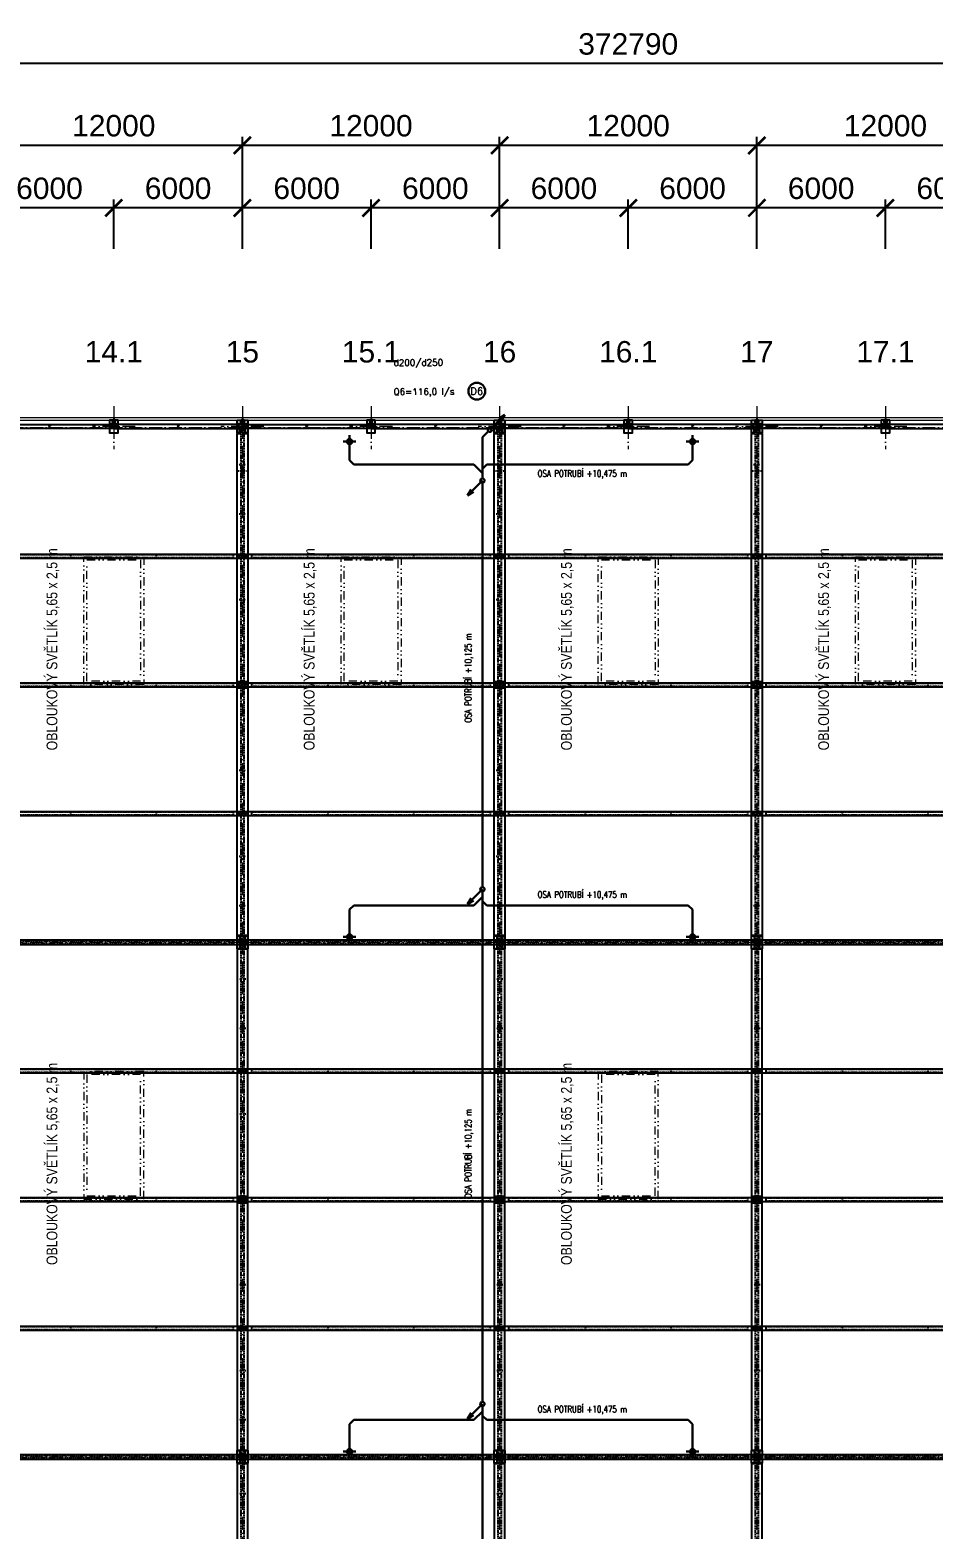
# Model space of a CAD drawing. Header units: millimetres. Extents: x 325046 to 1268204, y 1875583 to 2761998.
# Drawn here: x 864169 to 906298, y 2123333 to 2193284 of the extents above; entities that cross this region are included whole.
import ezdxf
from ezdxf.enums import TextEntityAlignment as Align

# ---------------------------------------------------------------- set-up
doc = ezdxf.new("R2010")
doc.units = ezdxf.units.MM
doc.header["$LTSCALE"] = 100
doc.header["$PDMODE"] = 65
for name, pattern in [('ACAD_ISO10W100', [18.5, 12, -3, 0.5, -3]), ('DASHDOT', [1, 0.5, -0.25, 0, -0.25]), ('DASHED', [0.75, 0.5, -0.25]), ('DIVIDE', [31.75, 12.7, -6.35, 0, -6.35, 0, -6.35]), ('SO02_F11anp01$0${ Leader Line}', [0])]:
    doc.linetypes.add(name, pattern=pattern)
for name, color, linetype in [('025', 1, 'Continuous'), ('035', 7, 'Continuous'), ('070', 6, 'Continuous'), ('DEHA', 2, 'Continuous'), ('KOTY', 2, 'Continuous'), ('Kóty osové', 5, 'Continuous'), ('POPIS', 7, 'Continuous')]:
    doc.layers.add(name, color=color, linetype=linetype)
for name, color, linetype, lineweight, true_color in [('Korabek-text', 7, 'Continuous', 0, 0x7a7a7a), ('Korabek-trasy', 7, 'Continuous', 30, 0x7478c3), ('Korabek-vpuste', 7, 'Continuous', 30, 0x6f7ceb), ('Světlíky', 7, 'DIVIDE', 15, 0xf81696)]:
    doc.layers.add(name, color=color, linetype=linetype, lineweight=lineweight, true_color=true_color)
doc.layers.add('Objekty - osy', color=5, linetype='ACAD_ISO10W100', lineweight=20)
doc.layers.add('OBVODOVÝ PLÁŠŤ', color=2, linetype='Continuous', lineweight=9)
doc.layers.add('Popis OS', color=7, linetype='Continuous', true_color=0xbd0a5d)
doc.layers.add('Příprava na dock', color=7, linetype='Continuous', true_color=0x616161)
doc.styles.add('ARIAL NARROW', font='ARIALN.TTF')
doc.styles.add('ARIL-TENKÝ', font='arial.ttf')
doc.styles.add('ROMANS', font='romans.shx', dxfattribs={"width": 0.8})
doc.dimstyles.new('400', dxfattribs={"dimscale": 400, "dimtxt": 2.5, "dimasz": 2, "dimexe": 1, "dimexo": 12, "dimgap": 1, "dimtad": 1, "dimdec": 0, "dimzin": 0, "dimdsep": 46, "dimtxsty": 'ARIL-TENKÝ', "dimblk": 'ARCHTICK', "dimcen": 4, "dimdle": 1, "dimclrd": 256, "dimclre": 256, "dimclrt": 7, "dimadec": 0, "dimazin": 0, "dimtfac": 1, "dimtdec": 0, "dimtix": 1, "dimtofl": 0, "dimtmove": 0, "dimatfit": 0, "dimldrblk": 'OBLIQUE', "dimfxl": 1, "dimtolj": 1, "dimtzin": 0, "dimlwd": -1, "dimlwe": -1, "dimarcsym": 0})

# ---------------------------------------------------------------- blocks, each defined once
blk = doc.blocks.new('L1.1_PŮDORYS')
at = {"layer": '035'}
for points in [[(1507676, -5195314), (1507676, -5195314), (1507676, -5195314), (1507676, -5207274), (1507676, -5207274), (1507676, -5207274), (1507676, -5207274), (1507676, -5207274), (1507876, -5207274), (1507876, -5207274), (1507876, -5207274), (1507876, -5207274), (1507876, -5207274), (1507876, -5195314), (1507876, -5195314), (1507876, -5195314), (1507876, -5195314), (1507676, -5195314)], [(1507756, -5195454), (1507796, -5195454), (1507796, -5195514), (1507756, -5195514)], [(1507756, -5207134), (1507796, -5207134), (1507796, -5207074), (1507756, -5207074)]]:
    blk.add_lwpolyline(points, close=True, dxfattribs=at)
at = {"layer": '035', "linetype": 'DASHED'}
blk.add_lwpolyline([(1507836, -5195714), (1507836, -5206874), (1507716, -5206874), (1507716, -5195714)], close=True, dxfattribs=at)
for points in [[(1507716, -5199294), (1507836, -5199294)], [(1507716, -5203294), (1507836, -5203294)]]:
    blk.add_lwpolyline(points, dxfattribs=at)
at = {"layer": 'Příprava na dock', "linetype": 'DASHDOT', "ltscale": 0.5}
for points in [[(1507826, -5195484), (1507726, -5195484)], [(1507776, -5195534), (1507776, -5195434)], [(1507776, -5207154), (1507776, -5207054)], [(1507826, -5207104), (1507726, -5207104)]]:
    blk.add_lwpolyline(points, dxfattribs=at)
blk = doc.blocks.new('L1_PU')
at = {"layer": '035', "color": 0}
blk.add_lwpolyline([(1717306, -4886866), (1705346, -4886866), (1705346, -4886666), (1717306, -4886666)], close=True, dxfattribs=at)
at = {"layer": '035', "color": 0, "linetype": 'DASHED'}
blk.add_lwpolyline([(1716906, -4886706), (1705746, -4886706), (1705746, -4886826), (1716906, -4886826)], close=True, dxfattribs=at)
at = {"layer": '035', "linetype": 'DASHED'}
for points in [[(1709326, -4886826), (1709326, -4886706)], [(1713326, -4886826), (1713326, -4886706)]]:
    blk.add_lwpolyline(points, dxfattribs=at)
at = {"layer": '035'}
for points in [[(1705446, -4886746), (1705506, -4886746), (1705506, -4886786), (1705446, -4886786)], [(1717206, -4886746), (1717146, -4886746), (1717146, -4886786), (1717206, -4886786)]]:
    blk.add_lwpolyline(points, close=True, dxfattribs=at)
at = {"layer": 'Příprava na dock', "linetype": 'DASHDOT', "ltscale": 0.5}
for points in [[(1705476, -4886716), (1705476, -4886816)], [(1717176, -4886716), (1717176, -4886816)], [(1705426, -4886766), (1705526, -4886766)], [(1717126, -4886766), (1717226, -4886766)]]:
    blk.add_lwpolyline(points, dxfattribs=at)
blk = doc.blocks.new('V1')
at = {"layer": '025'}
h = blk.add_hatch(color=256, dxfattribs=at)
h.dxf.hatch_style = 1
h.paths.add_polyline_path([(1708921, -4904766, -1), (1708901, -4904766, -1)])
h = blk.add_hatch(color=256, dxfattribs=at)
h.dxf.hatch_style = 1
h.paths.add_polyline_path([(1709201, -4904766, 1), (1709221, -4904766, 1)])
h = blk.add_hatch(color=256, dxfattribs=at)
h.dxf.hatch_style = 1
h.paths.add_polyline_path([(1708921, -4910766, -1), (1708901, -4910766, -1)])
h = blk.add_hatch(color=256, dxfattribs=at)
h.dxf.hatch_style = 1
h.paths.add_polyline_path([(1709201, -4910766, 1), (1709221, -4910766, 1)])
h = blk.add_hatch(color=256, dxfattribs=at)
h.dxf.hatch_style = 1
h.paths.add_polyline_path([(1708921, -4916766, -1), (1708901, -4916766, -1)])
h = blk.add_hatch(color=256, dxfattribs=at)
h.dxf.hatch_style = 1
h.paths.add_polyline_path([(1709201, -4916766, 1), (1709221, -4916766, 1)])
at = {"layer": '025', "linetype": 'DASHED', "ltscale": 0.5}
for centre in [(1709061, -4898916), (1709061, -4922616)]:
    blk.add_circle(centre, 12.5, dxfattribs=at)
at = {"layer": '025'}
for centre in [(1708911, -4904766), (1709211, -4904766), (1708911, -4910766), (1709211, -4910766), (1708911, -4916766), (1709211, -4916766)]:
    blk.add_circle(centre, 10, dxfattribs=at)
at = {"layer": '035'}
blk.add_lwpolyline([(1708951, -4922446), (1708811, -4922446), (1708811, -4922446), (1708811, -4922446), (1708811, -4899086), (1708951, -4899086), (1708951, -4898786), (1709171, -4898786), (1709171, -4899086), (1709171, -4899086), (1709311, -4899086), (1709311, -4922446), (1709311, -4922446), (1709311, -4922446), (1709171, -4922446), (1709171, -4922746), (1708951, -4922746)], close=True, dxfattribs=at)
at = {"layer": '035', "linetype": 'DASHED'}
blk.add_lwpolyline([(1709126, -4898786), (1708996, -4898786), (1708996, -4922746), (1709126, -4922746)], close=True, dxfattribs=at)
at = {"layer": '035', "linetype": 'DASHED', "ltscale": 0.8}
for points in [[(1709126, -4900336), (1708996, -4900336)], [(1709126, -4900636), (1708996, -4900636)], [(1709126, -4902636), (1708996, -4902636)], [(1709126, -4902936), (1708996, -4902936)], [(1709126, -4906636), (1708996, -4906636)], [(1709126, -4906936), (1708996, -4906936)], [(1709121, -4910616), (1709001, -4910616)], [(1709121, -4910916), (1709001, -4910916)], [(1709126, -4914596), (1708996, -4914596)], [(1709126, -4914896), (1708996, -4914896)], [(1709126, -4918596), (1708996, -4918596)], [(1709126, -4918896), (1708996, -4918896)], [(1709126, -4920896), (1708996, -4920896)], [(1709126, -4921196), (1708996, -4921196)]]:
    blk.add_lwpolyline(points, dxfattribs=at)
at = {"layer": '035'}
for points in [[(1708811, -4910616), (1709311, -4910616)], [(1708811, -4910916), (1709311, -4910916)]]:
    blk.add_lwpolyline(points, dxfattribs=at)
at = {"layer": 'Příprava na dock', "linetype": 'DASHDOT', "ltscale": 0.2}
for points in [[(1709011, -4898916), (1709111, -4898916)], [(1709061, -4898966), (1709061, -4898866)], [(1709111, -4922616), (1709011, -4922616)], [(1709061, -4922666), (1709061, -4922566)]]:
    blk.add_lwpolyline(points, dxfattribs=at)
at = {"layer": 'Příprava na dock', "linetype": 'DASHDOT', "ltscale": 0.8}
for points in [[(1709216, -4900486), (1708906, -4900486)], [(1709216, -4902786), (1708906, -4902786)], [(1709216, -4906786), (1708906, -4906786)], [(1709216, -4914746), (1708906, -4914746)], [(1709216, -4918746), (1708906, -4918746)], [(1709216, -4921046), (1708906, -4921046)]]:
    blk.add_lwpolyline(points, dxfattribs=at)
at = {"layer": 'Příprava na dock', "linetype": 'DASHDOT', "ltscale": 0.5}
for points in [[(1708861, -4904766), (1708961, -4904766)], [(1708911, -4904816), (1708911, -4904716)], [(1709261, -4904766), (1709161, -4904766)], [(1709211, -4904816), (1709211, -4904716)], [(1708861, -4910766), (1708961, -4910766)], [(1708911, -4910816), (1708911, -4910716)], [(1709261, -4910766), (1709161, -4910766)], [(1709211, -4910816), (1709211, -4910716)], [(1708861, -4916766), (1708961, -4916766)], [(1708911, -4916816), (1708911, -4916716)], [(1709261, -4916766), (1709161, -4916766)], [(1709211, -4916816), (1709211, -4916716)]]:
    blk.add_lwpolyline(points, dxfattribs=at)
blk = doc.blocks.new('S1 STŘECHA')
at = {"layer": '025'}
h = blk.add_hatch(color=256, dxfattribs=at)
h.dxf.hatch_style = 1
edge = h.paths.add_edge_path()
edge.add_arc((1682139, -5081019), 10, 0, 360)
h = blk.add_hatch(color=256, dxfattribs=at)
h.dxf.hatch_style = 1
edge = h.paths.add_edge_path()
edge.add_arc((1682519, -5081019), 10, 0, 360)
for centre in [(1682139, -5081019), (1682519, -5081019)]:
    blk.add_circle(centre, 10, dxfattribs=at)
at = {"layer": '035', "linetype": 'DASHED'}
for centre in [(1682329, -5080869), (1682329, -5081169)]:
    blk.add_circle(centre, 30, dxfattribs=at)
at = {"layer": '070', "ltscale": 0.5}
blk.add_lwpolyline([(1682079, -5080719), (1682579, -5080719), (1682579, -5081319), (1682079, -5081319)], close=True, dxfattribs=at)
for points in [[(1682199, -5080719), (1682199, -5081319)], [(1682459, -5080719), (1682459, -5081319)]]:
    blk.add_lwpolyline(points, dxfattribs=at)
at = {"layer": 'Příprava na dock', "linetype": 'DASHDOT', "ltscale": 0.5}
for points in [[(1682189, -5081019), (1682089, -5081019)], [(1682139, -5081069), (1682139, -5080969)], [(1682279, -5080869), (1682379, -5080869)], [(1682279, -5081169), (1682379, -5081169)], [(1682329, -5080819), (1682329, -5080919)], [(1682329, -5081119), (1682329, -5081219)], [(1682569, -5081019), (1682469, -5081019)], [(1682519, -5081069), (1682519, -5080969)]]:
    blk.add_lwpolyline(points, dxfattribs=at)
blk = doc.blocks.new('V2')
at = {"layer": '025'}
h = blk.add_hatch(color=256, dxfattribs=at)
h.dxf.hatch_style = 1
h.paths.add_polyline_path([(1705186, -4880766, -1), (1705166, -4880766, -1)])
h = blk.add_hatch(color=256, dxfattribs=at)
h.dxf.hatch_style = 1
h.paths.add_polyline_path([(1705466, -4880766, 1), (1705486, -4880766, 1)])
h = blk.add_hatch(color=256, dxfattribs=at)
h.dxf.hatch_style = 1
h.paths.add_polyline_path([(1705186, -4886766, -1), (1705166, -4886766, -1)])
h = blk.add_hatch(color=256, dxfattribs=at)
h.dxf.hatch_style = 1
h.paths.add_polyline_path([(1705466, -4886766, 1), (1705486, -4886766, 1)])
h = blk.add_hatch(color=256, dxfattribs=at)
h.dxf.hatch_style = 1
h.paths.add_polyline_path([(1705186, -4892766, -1), (1705166, -4892766, -1)])
h = blk.add_hatch(color=256, dxfattribs=at)
h.dxf.hatch_style = 1
h.paths.add_polyline_path([(1705466, -4892766, 1), (1705486, -4892766, 1)])
at = {"layer": 'Příprava na dock'}
h = blk.add_hatch(dxfattribs=at)
h.set_pattern_fill('ANSI31', color=256, scale=250, angle=180)
h.set_pattern_definition([(225, (602695.915, -9703834.77), (22.09708691, -22.09708691), [])])
edge = h.paths.add_edge_path()
edge.add_arc((1705326, -4876786), 50, 0, 360)
at = {"layer": '025', "linetype": 'DASHED', "ltscale": 0.5}
for centre in [(1705326, -4874866), (1705326, -4898616)]:
    blk.add_circle(centre, 12.5, dxfattribs=at)
at = {"layer": '025'}
for centre, radius in [((1705326, -4876786), 50), ((1705176, -4880766), 10), ((1705476, -4880766), 10), ((1705176, -4886766), 10), ((1705476, -4886766), 10), ((1705176, -4892766), 10), ((1705476, -4892766), 10)]:
    blk.add_circle(centre, radius, dxfattribs=at)
at = {"layer": '035'}
blk.add_lwpolyline([(1705216, -4875036), (1705076, -4875036), (1705076, -4875036), (1705076, -4875036), (1705076, -4898446), (1705216, -4898446), (1705216, -4898746), (1705436, -4898746), (1705436, -4898446), (1705436, -4898446), (1705576, -4898446), (1705576, -4875036), (1705576, -4875036), (1705576, -4875036), (1705436, -4875036), (1705436, -4874736), (1705216, -4874736)], close=True, dxfattribs=at)
for points in [[(1705216, -4874836), (1705436, -4874836)], [(1705076, -4886616), (1705576, -4886616)], [(1705076, -4886916), (1705576, -4886916)]]:
    blk.add_lwpolyline(points, dxfattribs=at)
at = {"layer": '035', "linetype": 'DASHED'}
blk.add_lwpolyline([(1705391, -4874736), (1705261, -4874736), (1705261, -4898746), (1705391, -4898746)], close=True, dxfattribs=at)
at = {"layer": '035', "linetype": 'DASHED', "ltscale": 0.8}
for points in [[(1705391, -4876336), (1705261, -4876336)], [(1705391, -4876636), (1705261, -4876636)], [(1705391, -4878636), (1705261, -4878636)], [(1705391, -4878936), (1705261, -4878936)], [(1705391, -4882636), (1705261, -4882636)], [(1705391, -4882936), (1705261, -4882936)], [(1705386, -4886616), (1705266, -4886616)], [(1705386, -4886916), (1705266, -4886916)], [(1705391, -4890596), (1705261, -4890596)], [(1705391, -4890896), (1705261, -4890896)], [(1705391, -4894596), (1705261, -4894596)], [(1705391, -4894896), (1705261, -4894896)], [(1705391, -4896896), (1705261, -4896896)], [(1705391, -4897196), (1705261, -4897196)]]:
    blk.add_lwpolyline(points, dxfattribs=at)
at = {"layer": 'DEHA', "color": 3, "linetype": 'DASHDOT', "ltscale": 0.9}
for points in [[(1705523, -4876786), (1705129, -4876786)], [(1705326, -4876589), (1705326, -4876983)]]:
    blk.add_lwpolyline(points, dxfattribs=at)
at = {"layer": 'Příprava na dock', "linetype": 'DASHDOT', "ltscale": 0.2}
for points in [[(1705326, -4874916), (1705326, -4874816)], [(1705276, -4874866), (1705376, -4874866)], [(1705376, -4898616), (1705276, -4898616)], [(1705326, -4898666), (1705326, -4898566)]]:
    blk.add_lwpolyline(points, dxfattribs=at)
at = {"layer": 'Příprava na dock', "linetype": 'DASHDOT', "ltscale": 0.8}
for points in [[(1705481, -4876486), (1705171, -4876486)], [(1705481, -4878786), (1705171, -4878786)], [(1705481, -4882786), (1705171, -4882786)], [(1705481, -4890746), (1705171, -4890746)], [(1705481, -4894746), (1705171, -4894746)], [(1705481, -4897046), (1705171, -4897046)]]:
    blk.add_lwpolyline(points, dxfattribs=at)
at = {"layer": 'Příprava na dock', "linetype": 'DASHDOT', "ltscale": 0.5}
for points in [[(1705126, -4880766), (1705226, -4880766)], [(1705176, -4880816), (1705176, -4880716)], [(1705526, -4880766), (1705426, -4880766)], [(1705476, -4880816), (1705476, -4880716)], [(1705176, -4886816), (1705176, -4886716)], [(1705476, -4886816), (1705476, -4886716)], [(1705126, -4886766), (1705226, -4886766)], [(1705526, -4886766), (1705426, -4886766)], [(1705126, -4892766), (1705226, -4892766)], [(1705176, -4892816), (1705176, -4892716)], [(1705526, -4892766), (1705426, -4892766)], [(1705476, -4892816), (1705476, -4892716)]]:
    blk.add_lwpolyline(points, dxfattribs=at)
blk = doc.blocks.new('S2 STŘECHA')
at = {"layer": '025'}
h = blk.add_hatch(color=256, dxfattribs=at)
h.dxf.hatch_style = 1
edge = h.paths.add_edge_path()
edge.add_arc((1694149, -5104969), 10, 0, 360)
h = blk.add_hatch(color=256, dxfattribs=at)
h.dxf.hatch_style = 1
edge = h.paths.add_edge_path()
edge.add_arc((1694509, -5104969), 10, 0, 360)
at = {"layer": 'Příprava na dock', "ltscale": 0.5}
h = blk.add_hatch(dxfattribs=at)
h.set_pattern_fill('ANSI31', color=256, scale=250)
h.set_pattern_definition([(45, (-71057.18, -131932.95), (-22.09708691, 22.09708691), [])])
h.paths.add_polyline_path([(1694254, -5105269), (1694404, -5105269), (1694404, -5105169), (1694254, -5105169)])
at = {"layer": '025', "ltscale": 0.5}
blk.add_lwpolyline([(1694254, -5105269), (1694404, -5105269), (1694404, -5105169), (1694254, -5105169)], close=True, dxfattribs=at)
at = {"layer": '025', "linetype": 'DASHED', "ltscale": 0.5}
blk.add_lwpolyline([(1694254, -5105269), (1694404, -5105269), (1694404, -5105259), (1694254, -5105259)], close=True, dxfattribs=at)
at = {"layer": '025'}
for centre in [(1694149, -5104969), (1694509, -5104969)]:
    blk.add_circle(centre, 10, dxfattribs=at)
at = {"layer": '035', "linetype": 'DASHED'}
blk.add_circle((1694329, -5104819), 30, dxfattribs=at)
at = {"layer": '070', "ltscale": 0.5}
blk.add_lwpolyline([(1694079, -5105269), (1694579, -5105269), (1694579, -5104669), (1694079, -5104669)], close=True, dxfattribs=at)
for points in [[(1694199, -5104669), (1694199, -5104969), (1694459, -5104969), (1694459, -5104669)], [(1694579, -5105089), (1694079, -5105089)]]:
    blk.add_lwpolyline(points, dxfattribs=at)
at = {"layer": 'Příprava na dock', "linetype": 'DASHDOT', "ltscale": 0.5}
for points in [[(1694099, -5104969), (1694199, -5104969)], [(1694199, -5104969), (1694099, -5104969)], [(1694149, -5105019), (1694149, -5104919)], [(1694149, -5105019), (1694149, -5104919)], [(1694279, -5104819), (1694379, -5104819)], [(1694329, -5104769), (1694329, -5104869)], [(1694459, -5104969), (1694559, -5104969)], [(1694559, -5104969), (1694459, -5104969)], [(1694509, -5105019), (1694509, -5104919)], [(1694509, -5105019), (1694509, -5104919)], [(1694329, -5105344), (1694329, -5105094)]]:
    blk.add_lwpolyline(points, dxfattribs=at)
blk = doc.blocks.new('ZT1_PU')
at = {"layer": '035', "ltscale": 0.5}
blk.add_lwpolyline([(1684235, -4865636), (1690215, -4865636), (1690215, -4865836), (1684235, -4865836)], close=True, dxfattribs=at)
at = {"layer": '035', "color": 2}
for points in [[(1687223, -4865656), (1687191, -4865736)], [(1687223, -4865816), (1687223, -4865656)], [(1687223, -4865656), (1687255, -4865736)]]:
    blk.add_lwpolyline(points, dxfattribs=at)
at = {"layer": '035'}
for centre in [(1684405, -4865736), (1690125, -4865736)]:
    blk.add_circle(centre, 25, dxfattribs=at)
at = {"layer": 'Příprava na dock', "linetype": 'DASHDOT', "ltscale": 0.5}
for points in [[(1684355, -4865736), (1684455, -4865736)], [(1684405, -4865686), (1684405, -4865786)], [(1690075, -4865736), (1690175, -4865736)], [(1690125, -4865686), (1690125, -4865786)]]:
    blk.add_lwpolyline(points, dxfattribs=at)
blk = doc.blocks.new('S3 STŘECHA')
at = {"layer": '025'}
h = blk.add_hatch(color=256, dxfattribs=at)
h.dxf.hatch_style = 1
edge = h.paths.add_edge_path()
edge.add_arc((1676229, -5009069), 10, 0, 360)
h = blk.add_hatch(color=256, dxfattribs=at)
h.dxf.hatch_style = 1
edge = h.paths.add_edge_path()
edge.add_arc((1676429, -5009069), 10, 0, 360)
at = {"layer": 'Příprava na dock', "ltscale": 0.5}
h = blk.add_hatch(dxfattribs=at)
h.set_pattern_fill('ANSI31', color=256, scale=250, angle=180)
h.set_pattern_definition([(225, (3441714.858, -9982104.093), (22.09708691, -22.09708691), [])])
h.paths.add_polyline_path([(1676404, -5008769), (1676254, -5008769), (1676254, -5008869), (1676404, -5008869)])
at = {"layer": '025', "ltscale": 0.5}
blk.add_lwpolyline([(1676404, -5008769), (1676254, -5008769), (1676254, -5008869), (1676404, -5008869)], close=True, dxfattribs=at)
at = {"layer": '025', "linetype": 'DASHED', "ltscale": 0.5}
blk.add_lwpolyline([(1676404, -5008769), (1676254, -5008769), (1676254, -5008779), (1676404, -5008779)], close=True, dxfattribs=at)
at = {"layer": '025'}
for centre in [(1676229, -5009069), (1676429, -5009069)]:
    blk.add_circle(centre, 10, dxfattribs=at)
at = {"layer": '070', "ltscale": 0.5}
blk.add_lwpolyline([(1676529, -5008769), (1676129, -5008769), (1676129, -5009369), (1676529, -5009369)], close=True, dxfattribs=at)
blk.add_lwpolyline([(1676129, -5008949), (1676529, -5008949)], dxfattribs=at)
at = {"layer": 'Příprava na dock', "linetype": 'DASHDOT', "ltscale": 0.5}
for points in [[(1676179, -5009069), (1676279, -5009069)], [(1676229, -5009019), (1676229, -5009119)], [(1676329, -5008694), (1676329, -5008944)], [(1676479, -5009069), (1676379, -5009069)], [(1676429, -5009019), (1676429, -5009119)]]:
    blk.add_lwpolyline(points, dxfattribs=at)
blk = doc.blocks.new('_ARCHTICK')
at = {"color": 0, "linetype": 'ByBlock', "const_width": 0.15}
blk.add_lwpolyline([(-0.5, -0.5), (0.5, 0.5)], dxfattribs=at)
blk = doc.blocks.new('*D927')
at = {"layer": 'Defpoints', "color": 0, "transparency": 16777216}
for p in [(904079, 2184984), (904079, 2178282), (910079, 2178282)]:
    blk.add_point(p, dxfattribs=at)
at = {"layer": 'Kóty osové', "transparency": 16777216}
for p, q in [((904079, 2183082), (904079, 2185384)), ((910079, 2183082), (910079, 2185384)), ((910479, 2184984), (903679, 2184984))]:
    blk.add_line(p, q, dxfattribs=at)
at = {"layer": 'Kóty osové', "transparency": 16777216, "xscale": 800, "yscale": 800, "zscale": 800, "rotation": 180}
blk.add_blockref('_ARCHTICK', (904079, 2184984), dxfattribs=at)
at = {"layer": 'Kóty osové', "transparency": 16777216, "xscale": 800, "yscale": 800, "zscale": 800}
blk.add_blockref('_ARCHTICK', (910079, 2184984), dxfattribs=at)
at = {"layer": 'Kóty osové', "color": 7, "transparency": 16777216, "insert": (907079, 2185895), "char_height": 1000, "attachment_point": 5, "style": 'ARIL-TENKÝ'}
blk.add_mtext('\\A1;6000', dxfattribs=at)
blk = doc.blocks.new('_Oblique')
at = {"color": 0, "lineweight": -2}
blk.add_line((-0.5, -0.5), (0.5, 0.5), dxfattribs=at)
blk = doc.blocks.new('*D928')
at = {"layer": 'Defpoints', "color": 0, "transparency": 16777216}
for p in [(898079, 2184984), (898079, 2178282), (904079, 2178282)]:
    blk.add_point(p, dxfattribs=at)
at = {"layer": 'Kóty osové', "transparency": 16777216}
for p, q in [((898079, 2183082), (898079, 2185384)), ((904079, 2183082), (904079, 2185384)), ((904479, 2184984), (897679, 2184984))]:
    blk.add_line(p, q, dxfattribs=at)
at = {"layer": 'Kóty osové', "transparency": 16777216, "xscale": 800, "yscale": 800, "zscale": 800, "rotation": 180}
blk.add_blockref('_ARCHTICK', (898079, 2184984), dxfattribs=at)
at = {"layer": 'Kóty osové', "transparency": 16777216, "xscale": 800, "yscale": 800, "zscale": 800}
blk.add_blockref('_ARCHTICK', (904079, 2184984), dxfattribs=at)
at = {"layer": 'Kóty osové', "color": 7, "transparency": 16777216, "insert": (901079, 2185895), "char_height": 1000, "attachment_point": 5, "style": 'ARIL-TENKÝ'}
blk.add_mtext('\\A1;6000', dxfattribs=at)
blk = doc.blocks.new('*D929')
at = {"layer": 'Defpoints', "color": 0, "transparency": 16777216}
for p in [(892079, 2184984), (892079, 2178282), (898079, 2178282)]:
    blk.add_point(p, dxfattribs=at)
at = {"layer": 'Kóty osové', "transparency": 16777216}
for p, q in [((892079, 2183082), (892079, 2185384)), ((898079, 2183082), (898079, 2185384)), ((898479, 2184984), (891679, 2184984))]:
    blk.add_line(p, q, dxfattribs=at)
at = {"layer": 'Kóty osové', "transparency": 16777216, "xscale": 800, "yscale": 800, "zscale": 800, "rotation": 180}
blk.add_blockref('_ARCHTICK', (892079, 2184984), dxfattribs=at)
at = {"layer": 'Kóty osové', "transparency": 16777216, "xscale": 800, "yscale": 800, "zscale": 800}
blk.add_blockref('_ARCHTICK', (898079, 2184984), dxfattribs=at)
at = {"layer": 'Kóty osové', "color": 7, "transparency": 16777216, "insert": (895079, 2185895), "char_height": 1000, "attachment_point": 5, "style": 'ARIL-TENKÝ'}
blk.add_mtext('\\A1;6000', dxfattribs=at)
blk = doc.blocks.new('*D930')
at = {"layer": 'Defpoints', "color": 0, "transparency": 16777216}
for p in [(886079, 2184984), (886079, 2178282), (892079, 2178282)]:
    blk.add_point(p, dxfattribs=at)
at = {"layer": 'Kóty osové', "transparency": 16777216}
for p, q in [((886079, 2183082), (886079, 2185384)), ((892079, 2183082), (892079, 2185384)), ((892479, 2184984), (885679, 2184984))]:
    blk.add_line(p, q, dxfattribs=at)
at = {"layer": 'Kóty osové', "transparency": 16777216, "xscale": 800, "yscale": 800, "zscale": 800, "rotation": 180}
blk.add_blockref('_ARCHTICK', (886079, 2184984), dxfattribs=at)
at = {"layer": 'Kóty osové', "transparency": 16777216, "xscale": 800, "yscale": 800, "zscale": 800}
blk.add_blockref('_ARCHTICK', (892079, 2184984), dxfattribs=at)
at = {"layer": 'Kóty osové', "color": 7, "transparency": 16777216, "insert": (889079, 2185895), "char_height": 1000, "attachment_point": 5, "style": 'ARIL-TENKÝ'}
blk.add_mtext('\\A1;6000', dxfattribs=at)
blk = doc.blocks.new('*D931')
at = {"layer": 'Defpoints', "color": 0, "transparency": 16777216}
for p in [(880079, 2184984), (880079, 2178282), (886079, 2178282)]:
    blk.add_point(p, dxfattribs=at)
at = {"layer": 'Kóty osové', "transparency": 16777216}
for p, q in [((880079, 2183082), (880079, 2185384)), ((886079, 2183082), (886079, 2185384)), ((886479, 2184984), (879679, 2184984))]:
    blk.add_line(p, q, dxfattribs=at)
at = {"layer": 'Kóty osové', "transparency": 16777216, "xscale": 800, "yscale": 800, "zscale": 800, "rotation": 180}
blk.add_blockref('_ARCHTICK', (880079, 2184984), dxfattribs=at)
at = {"layer": 'Kóty osové', "transparency": 16777216, "xscale": 800, "yscale": 800, "zscale": 800}
blk.add_blockref('_ARCHTICK', (886079, 2184984), dxfattribs=at)
at = {"layer": 'Kóty osové', "color": 7, "transparency": 16777216, "insert": (883079, 2185895), "char_height": 1000, "attachment_point": 5, "style": 'ARIL-TENKÝ'}
blk.add_mtext('\\A1;6000', dxfattribs=at)
blk = doc.blocks.new('*D932')
at = {"layer": 'Defpoints', "color": 0, "transparency": 16777216}
for p in [(874079, 2184984), (874079, 2178282), (880079, 2178282)]:
    blk.add_point(p, dxfattribs=at)
at = {"layer": 'Kóty osové', "transparency": 16777216}
for p, q in [((874079, 2183082), (874079, 2185384)), ((880079, 2183082), (880079, 2185384)), ((880479, 2184984), (873679, 2184984))]:
    blk.add_line(p, q, dxfattribs=at)
at = {"layer": 'Kóty osové', "transparency": 16777216, "xscale": 800, "yscale": 800, "zscale": 800, "rotation": 180}
blk.add_blockref('_ARCHTICK', (874079, 2184984), dxfattribs=at)
at = {"layer": 'Kóty osové', "transparency": 16777216, "xscale": 800, "yscale": 800, "zscale": 800}
blk.add_blockref('_ARCHTICK', (880079, 2184984), dxfattribs=at)
at = {"layer": 'Kóty osové', "color": 7, "transparency": 16777216, "insert": (877079, 2185895), "char_height": 1000, "attachment_point": 5, "style": 'ARIL-TENKÝ'}
blk.add_mtext('\\A1;6000', dxfattribs=at)
blk = doc.blocks.new('*D933')
at = {"layer": 'Defpoints', "color": 0, "transparency": 16777216}
for p in [(868079, 2184984), (868079, 2178282), (874079, 2178282)]:
    blk.add_point(p, dxfattribs=at)
at = {"layer": 'Kóty osové', "transparency": 16777216}
for p, q in [((868079, 2183082), (868079, 2185384)), ((874079, 2183082), (874079, 2185384)), ((874479, 2184984), (867679, 2184984))]:
    blk.add_line(p, q, dxfattribs=at)
at = {"layer": 'Kóty osové', "transparency": 16777216, "xscale": 800, "yscale": 800, "zscale": 800, "rotation": 180}
blk.add_blockref('_ARCHTICK', (868079, 2184984), dxfattribs=at)
at = {"layer": 'Kóty osové', "transparency": 16777216, "xscale": 800, "yscale": 800, "zscale": 800}
blk.add_blockref('_ARCHTICK', (874079, 2184984), dxfattribs=at)
at = {"layer": 'Kóty osové', "color": 7, "transparency": 16777216, "insert": (871079, 2185895), "char_height": 1000, "attachment_point": 5, "style": 'ARIL-TENKÝ'}
blk.add_mtext('\\A1;6000', dxfattribs=at)
blk = doc.blocks.new('*D934')
at = {"layer": 'Defpoints', "color": 0, "transparency": 16777216}
for p in [(862079, 2184984), (862079, 2178282), (868079, 2178282)]:
    blk.add_point(p, dxfattribs=at)
at = {"layer": 'Kóty osové', "transparency": 16777216}
for p, q in [((862079, 2183082), (862079, 2185384)), ((868079, 2183082), (868079, 2185384)), ((868479, 2184984), (861679, 2184984))]:
    blk.add_line(p, q, dxfattribs=at)
at = {"layer": 'Kóty osové', "transparency": 16777216, "xscale": 800, "yscale": 800, "zscale": 800, "rotation": 180}
blk.add_blockref('_ARCHTICK', (862079, 2184984), dxfattribs=at)
at = {"layer": 'Kóty osové', "transparency": 16777216, "xscale": 800, "yscale": 800, "zscale": 800}
blk.add_blockref('_ARCHTICK', (868079, 2184984), dxfattribs=at)
at = {"layer": 'Kóty osové', "color": 7, "transparency": 16777216, "insert": (865079, 2185895), "char_height": 1000, "attachment_point": 5, "style": 'ARIL-TENKÝ'}
blk.add_mtext('\\A1;6000', dxfattribs=at)
blk = doc.blocks.new('*D975')
at = {"layer": 'Defpoints', "color": 0, "transparency": 16777216}
for p in [(862079, 2187903), (874079, 2183082), (862079, 2178402)]:
    blk.add_point(p, dxfattribs=at)
at = {"layer": 'Kóty osové', "transparency": 16777216}
for p, q in [((862079, 2183202), (862079, 2188303)), ((874079, 2187882), (874079, 2188303)), ((874479, 2187903), (861679, 2187903))]:
    blk.add_line(p, q, dxfattribs=at)
at = {"layer": 'Kóty osové', "transparency": 16777216, "xscale": 800, "yscale": 800, "zscale": 800, "rotation": 180}
blk.add_blockref('_ARCHTICK', (862079, 2187903), dxfattribs=at)
at = {"layer": 'Kóty osové', "transparency": 16777216, "xscale": 800, "yscale": 800, "zscale": 800}
blk.add_blockref('_ARCHTICK', (874079, 2187903), dxfattribs=at)
at = {"layer": 'Kóty osové', "color": 7, "transparency": 16777216, "insert": (868079, 2188814), "char_height": 1000, "attachment_point": 5, "style": 'ARIL-TENKÝ'}
blk.add_mtext('\\A1;12000', dxfattribs=at)
blk = doc.blocks.new('*D976')
at = {"layer": 'Defpoints', "color": 0, "transparency": 16777216}
for p in [(874079, 2187903), (886079, 2183082), (874079, 2178402)]:
    blk.add_point(p, dxfattribs=at)
at = {"layer": 'Kóty osové', "transparency": 16777216}
for p, q in [((874079, 2183202), (874079, 2188303)), ((886079, 2187882), (886079, 2188303)), ((886479, 2187903), (873679, 2187903))]:
    blk.add_line(p, q, dxfattribs=at)
at = {"layer": 'Kóty osové', "transparency": 16777216, "xscale": 800, "yscale": 800, "zscale": 800, "rotation": 180}
blk.add_blockref('_ARCHTICK', (874079, 2187903), dxfattribs=at)
at = {"layer": 'Kóty osové', "transparency": 16777216, "xscale": 800, "yscale": 800, "zscale": 800}
blk.add_blockref('_ARCHTICK', (886079, 2187903), dxfattribs=at)
at = {"layer": 'Kóty osové', "color": 7, "transparency": 16777216, "insert": (880079, 2188814), "char_height": 1000, "attachment_point": 5, "style": 'ARIL-TENKÝ'}
blk.add_mtext('\\A1;12000', dxfattribs=at)
blk = doc.blocks.new('*D977')
at = {"layer": 'Defpoints', "color": 0, "transparency": 16777216}
for p in [(886079, 2187903), (898079, 2183082), (886079, 2178402)]:
    blk.add_point(p, dxfattribs=at)
at = {"layer": 'Kóty osové', "transparency": 16777216}
for p, q in [((886079, 2183202), (886079, 2188303)), ((898079, 2187882), (898079, 2188303)), ((898479, 2187903), (885679, 2187903))]:
    blk.add_line(p, q, dxfattribs=at)
at = {"layer": 'Kóty osové', "transparency": 16777216, "xscale": 800, "yscale": 800, "zscale": 800, "rotation": 180}
blk.add_blockref('_ARCHTICK', (886079, 2187903), dxfattribs=at)
at = {"layer": 'Kóty osové', "transparency": 16777216, "xscale": 800, "yscale": 800, "zscale": 800}
blk.add_blockref('_ARCHTICK', (898079, 2187903), dxfattribs=at)
at = {"layer": 'Kóty osové', "color": 7, "transparency": 16777216, "insert": (892079, 2188814), "char_height": 1000, "attachment_point": 5, "style": 'ARIL-TENKÝ'}
blk.add_mtext('\\A1;12000', dxfattribs=at)
blk = doc.blocks.new('*D978')
at = {"layer": 'Defpoints', "color": 0, "transparency": 16777216}
for p in [(898079, 2187903), (910079, 2183082), (898079, 2178402)]:
    blk.add_point(p, dxfattribs=at)
at = {"layer": 'Kóty osové', "transparency": 16777216}
for p, q in [((898079, 2183202), (898079, 2188303)), ((910079, 2187882), (910079, 2188303)), ((910479, 2187903), (897679, 2187903))]:
    blk.add_line(p, q, dxfattribs=at)
at = {"layer": 'Kóty osové', "transparency": 16777216, "xscale": 800, "yscale": 800, "zscale": 800, "rotation": 180}
blk.add_blockref('_ARCHTICK', (898079, 2187903), dxfattribs=at)
at = {"layer": 'Kóty osové', "transparency": 16777216, "xscale": 800, "yscale": 800, "zscale": 800}
blk.add_blockref('_ARCHTICK', (910079, 2187903), dxfattribs=at)
at = {"layer": 'Kóty osové', "color": 7, "transparency": 16777216, "insert": (904079, 2188814), "char_height": 1000, "attachment_point": 5, "style": 'ARIL-TENKÝ'}
blk.add_mtext('\\A1;12000', dxfattribs=at)
blk = doc.blocks.new('vpust_tučně')
at = {"layer": 'Korabek-vpuste'}
for p, q in [((53.146, 90.671), (53.146, 91.171)), ((52.896, 90.921), (53.396, 90.921))]:
    blk.add_line(p, q, dxfattribs=at)
for radius in [0.1, 0.075, 0.05]:
    blk.add_circle((53.146, 90.921), radius, dxfattribs=at)
blk = doc.blocks.new('A$C73023567')
at = {"layer": 'Korabek-text', "lineweight": 30}
blk.add_circle((179214.2, 126546.4), 392.2, dxfattribs=at)
at = {"layer": 'Korabek-trasy'}
for p, q in [((179825, 124745.6), (180522.3, 125442.9)), ((180522.3, 125442.9), (180247.7, 125272.2)), ((180522.3, 125442.9), (180351.6, 125168.3)), ((179754.3, 124674.8), (179475, 124395.6)), ((173275, 124195.6), (173275, 123325.9)), ((179475, 124395.6), (179475, 122475.6)), ((189275, 124195.6), (189275, 123325.9)), ((173475.3, 123125.6), (173275, 123325.9)), ((173475.3, 123125.6), (179074.3, 123125.6)), ((179475, 122724.9), (179074.3, 123125.6)), ((179475, 122925.2), (179675.3, 123125.6)), ((179675.3, 123125.6), (189074.7, 123125.6)), ((189074.7, 123125.6), (189275, 123325.9)), ((179475, 122375.6), (178777.7, 121678.2)), ((178777.7, 121678.2), (178948.4, 121952.8)), ((178777.7, 121678.2), (179052.3, 121848.9)), ((179475, 122275.6), (179475, 103415.6)), ((179475, 103315.6), (178777.7, 102618.2)), ((178777.7, 102618.2), (178948.4, 102892.8)), ((179475, 102966.2), (179074.3, 102565.6)), ((179475, 103215.6), (179475, 79415.6)), ((173475.3, 102565.6), (173275, 102365.2)), ((173275, 101095.6), (173275, 102365.2)), ((173475.3, 102565.6), (179074.3, 102565.6)), ((178777.7, 102618.2), (179052.3, 102788.9)), ((179475, 102765.9), (179675.3, 102565.6)), ((179675.3, 102565.6), (189074.7, 102565.6)), ((189074.7, 102565.6), (189275, 102365.2)), ((189275, 101095.6), (189275, 102365.2)), ((179475, 79315.6), (178777.7, 78618.2)), ((179475, 79215.6), (179475, 55415.6)), ((173475.3, 78565.6), (173275, 78365.2)), ((173275, 77095.6), (173275, 78365.2)), ((173475.3, 78565.6), (179074.3, 78565.6)), ((178777.7, 78618.2), (178948.4, 78892.8)), ((178777.7, 78618.2), (179052.3, 78788.9)), ((179475, 78966.2), (179074.3, 78565.6)), ((179475, 78765.9), (179675.3, 78565.6)), ((179675.3, 78565.6), (189074.7, 78565.6)), ((189074.7, 78565.6), (189275, 78365.2)), ((189275, 77095.6), (189275, 78365.2))]:
    blk.add_line(p, q, dxfattribs=at)
for centre in [(179825, 124745.6), (179475, 122375.6), (179475, 103315.6), (179475, 79315.6)]:
    blk.add_circle(centre, 100, dxfattribs=at)
at = {"layer": 'Korabek-vpuste', "xscale": 1200, "yscale": 1200, "zscale": 1200, "rotation": 269.9999999927888}
for p in [(64169.4, 187970.4), (80169.4, 187970.4), (64169.4, 164870.4), (80169.4, 164870.4), (64169.4, 140870.4), (80169.4, 140870.4)]:
    blk.add_blockref('vpust_tučně', p, dxfattribs=at)
at = {"layer": 'Korabek-text', "style": 'ROMANS'}
for s, height, rotation, p in [('d200/d250', 300, 0.347404, (175327.1, 127870.2)), ('Q6=116,0 l/s', 300, 0.347404, (175327.1, 126514.1)), ('D6', 350, 359.652596, (178897.1, 126547.3))]:
    blk.add_text(s, height=height, rotation=rotation, dxfattribs=at).set_placement(p, align=Align.MIDDLE_LEFT)
at = {"layer": 'Korabek-text', "char_height": 300, "width": 28411.347, "attachment_point": 7, "style": 'ROMANS'}
for s, insert, rotation in [('OSA POTRUBÍ +10,475 m', (182047.3, 122463.7), 0), ('OSA POTRUBÍ +10,125 m', (179048.2, 111087.4), 90), ('OSA POTRUBÍ +10,475 m', (182047.3, 102827), 0), ('OSA POTRUBÍ +10,125 m', (179048.2, 88901.8), 90), ('OSA POTRUBÍ +10,475 m', (182047.3, 78827), 0)]:
    blk.add_mtext(s, dxfattribs=dict(at, insert=insert, rotation=rotation))
blk = doc.blocks.new('*D1566')
at = {"layer": 'Defpoints', "color": 0, "transparency": 16777216}
for p in [(705684, 2191717), (705684, 2175213), (1078474, 2175213)]:
    blk.add_point(p, dxfattribs=at)
at = {"layer": 'Kóty osové', "transparency": 16777216}
for p, q in [((1078874, 2191717), (705284, 2191717)), ((705684, 2180013), (705684, 2192117)), ((1078474, 2180013), (1078474, 2192117))]:
    blk.add_line(p, q, dxfattribs=at)
at = {"layer": 'Kóty osové', "transparency": 16777216, "xscale": 800, "yscale": 800, "zscale": 800, "rotation": 180}
blk.add_blockref('_ARCHTICK', (705684, 2191717), dxfattribs=at)
at = {"layer": 'Kóty osové', "transparency": 16777216, "xscale": 800, "yscale": 800, "zscale": 800}
blk.add_blockref('_ARCHTICK', (1078474, 2191717), dxfattribs=at)
at = {"layer": 'Kóty osové', "color": 7, "transparency": 16777216, "insert": (892079, 2192627), "char_height": 1000, "attachment_point": 5, "style": 'ARIL-TENKÝ'}
blk.add_mtext('\\A1;372790', dxfattribs=at)

msp = doc.modelspace()

# ---------------------------------------------------------------- linework, layer by layer
at = {"layer": 'Objekty - osy', "ltscale": 0.5}
for points in [[(868078.7, 2175743.4), (868078.7, 2173743.4)], [(874078.7, 2175743.4), (874078.7, 2053743.4)], [(880078.7, 2175743.4), (880078.7, 2173743.4)], [(886078.7, 2175743.4), (886078.7, 2053743.4)], [(892078.7, 2175743.4), (892078.7, 2173743.4)], [(898078.7, 2175743.4), (898078.7, 2053743.4)], [(904078.7, 2175743.4), (904078.7, 2173743.4)], [(869078.7, 2174793.4), (867078.7, 2174793.4)], [(875078.7, 2174793.4), (873078.7, 2174793.4)], [(881078.7, 2174793.4), (879078.7, 2174793.4)], [(887078.7, 2174793.4), (885078.7, 2174793.4)], [(893078.7, 2174793.4), (891078.7, 2174793.4)], [(899078.7, 2174793.4), (897078.7, 2174793.4)], [(905078.7, 2174793.4), (903078.7, 2174793.4)], [(705078.7, 2174743.4), (1079078.7, 2174743.4)], [(705078.7, 2150743.4), (1079078.7, 2150743.4)], [(705078.7, 2126743.4), (1079078.7, 2126743.4)]]:
    msp.add_lwpolyline(points, dxfattribs=at)
at = {"layer": 'OBVODOVÝ PLÁŠŤ', "ltscale": 100}
msp.add_lwpolyline([(1078473.7, 2175213.4), (1078473.7, 2126323.4), (1018473.7, 2126323.4), (1018473.7, 2054273.4), (705683.7, 2054273.4), (705683.7, 2175213.4)], close=True, dxfattribs=at)
msp.add_lwpolyline([(1078353.7, 2175093.4), (1078353.7, 2175093.4), (1078353.7, 2126443.4), (1018353.7, 2126443.4), (1018353.7, 2054393.4), (705803.7, 2054393.4), (705803.7, 2175093.4), (1078353.7, 2175093.4)], dxfattribs=at)
at = {"layer": 'Světlíky', "ltscale": 0.3}
for points in [[(866678.7, 2168718.4), (869478.7, 2168718.4), (869478.7, 2162768.4), (866678.7, 2162768.4)], [(866828.7, 2168568.4), (869328.7, 2168568.4), (869328.7, 2162918.4), (866828.7, 2162918.4)], [(878678.7, 2168718.4), (881478.7, 2168718.4), (881478.7, 2162768.4), (878678.7, 2162768.4)], [(878828.7, 2168568.4), (881328.7, 2168568.4), (881328.7, 2162918.4), (878828.7, 2162918.4)], [(890678.7, 2168718.4), (893478.7, 2168718.4), (893478.7, 2162768.4), (890678.7, 2162768.4)], [(890828.7, 2168568.4), (893328.7, 2168568.4), (893328.7, 2162918.4), (890828.7, 2162918.4)], [(902678.7, 2168718.4), (905478.7, 2168718.4), (905478.7, 2162768.4), (902678.7, 2162768.4)], [(902828.7, 2168568.4), (905328.7, 2168568.4), (905328.7, 2162918.4), (902828.7, 2162918.4)], [(866678.7, 2138768.4), (869478.7, 2138768.4), (869478.7, 2144718.4), (866678.7, 2144718.4)], [(890678.7, 2138768.4), (893478.7, 2138768.4), (893478.7, 2144718.4), (890678.7, 2144718.4)], [(866828.7, 2138918.4), (869328.7, 2138918.4), (869328.7, 2144568.4), (866828.7, 2144568.4)], [(890828.7, 2138918.4), (893328.7, 2138918.4), (893328.7, 2144568.4), (890828.7, 2144568.4)]]:
    msp.add_lwpolyline(points, close=True, dxfattribs=at)

# ---------------------------------------------------------------- block references
at = {"layer": '035'}
for name, p in [('ZT1_PU', (-822146.6, 7040529.6)), ('S3 STŘECHA', (-808250.2, 7183862)), ('ZT1_PU', (-810146.6, 7040529.6)), ('S3 STŘECHA', (-796250.2, 7183862)), ('ZT1_PU', (-798146.6, 7040529.6)), ('S3 STŘECHA', (-784250.2, 7183862)), ('ZT1_PU', (-786146.6, 7040529.6)), ('S3 STŘECHA', (-772250.2, 7183862)), ('L1_PU', (-843247.1, 7055509.2)), ('L1_PU', (-831247.1, 7055509.2)), ('L1_PU', (-819247.1, 7055509.2)), ('L1_PU', (-807247.1, 7055509.2)), ('L1_PU', (-843247.1, 7049509.2)), ('L1_PU', (-831247.1, 7049509.2)), ('L1_PU', (-819247.1, 7049509.2)), ('L1_PU', (-807247.1, 7049509.2)), ('L1_PU', (-843247.1, 7043509.2)), ('L1_PU', (-831247.1, 7043509.2)), ('L1_PU', (-819247.1, 7043509.2)), ('L1_PU', (-807247.1, 7043509.2)), ('S1 STŘECHA', (-808250.2, 7231762)), ('S1 STŘECHA', (-796250.2, 7231762)), ('S1 STŘECHA', (-784250.2, 7231762)), ('L1_PU', (-843247.1, 7031509.2)), ('L1_PU', (-831247.1, 7031509.2)), ('L1_PU', (-819247.1, 7031509.2)), ('L1_PU', (-807247.1, 7031509.2)), ('L1_PU', (-843247.1, 7025509.2)), ('L1_PU', (-831247.1, 7025509.2)), ('L1_PU', (-819247.1, 7025509.2)), ('L1_PU', (-807247.1, 7025509.2)), ('L1_PU', (-843247.1, 7019509.2)), ('L1_PU', (-831247.1, 7019509.2)), ('L1_PU', (-819247.1, 7019509.2)), ('L1_PU', (-807247.1, 7019509.2)), ('S1 STŘECHA', (-808250.2, 7207762)), ('S1 STŘECHA', (-796250.2, 7207762)), ('S1 STŘECHA', (-784250.2, 7207762))]:
    msp.add_blockref(name, p, dxfattribs=at)
at = {"layer": '035', "xscale": -1}
for name, p in [('ZT1_PU', (2558303.9, 7040529.6)), ('V2', (2579404.5, 7049509.2)), ('ZT1_PU', (2570303.9, 7040529.6)), ('V2', (2591404.5, 7049509.2)), ('ZT1_PU', (2582303.9, 7040529.6)), ('V2', (2603404.5, 7049509.2)), ('ZT1_PU', (2594303.9, 7040529.6))]:
    msp.add_blockref(name, p, dxfattribs=at)
at = {"layer": '035', "xscale": -1, "rotation": 180}
for name, p in [('S2 STŘECHA', (-820250.2, -2930175.1)), ('S2 STŘECHA', (-808250.2, -2930175.1)), ('S2 STŘECHA', (-796250.2, -2930175.1)), ('V1', (-834982.6, -2772022.4)), ('V1', (-822982.6, -2772022.4)), ('V1', (-810982.6, -2772022.4)), ('V1', (-834982.6, -2796022.4)), ('V1', (-822982.6, -2796022.4)), ('V1', (-810982.6, -2796022.4))]:
    msp.add_blockref(name, p, dxfattribs=at)
at = {"layer": 'Korabek-trasy', "linetype": 'SO02_F11anp01$0${ Leader Line}'}
msp.add_blockref('A$C73023567', (705803.7, 2049897.9), dxfattribs=at)
at = {"layer": 'KOTY', "rotation": 270}
for p in [(6069372.5, 3658519.8), (6081372.5, 3658519.8), (6093372.5, 3658519.8), (6105372.5, 3658519.8), (6069372.5, 3634519.8), (6081372.5, 3634519.8), (6093372.5, 3634519.8), (6105372.5, 3634519.8)]:
    msp.add_blockref('L1.1_PŮDORYS', p, dxfattribs=at)

# ---------------------------------------------------------------- texts
at = {"layer": 'POPIS', "linetype": 'ByBlock', "lineweight": 18, "char_height": 500, "width": 9505.374, "attachment_point": 9, "rotation": 90, "style": 'ARIAL NARROW'}
for insert in [(865537.6, 2169113.7), (877537.6, 2169113.7), (889537.6, 2169113.7), (901537.6, 2169113.7), (865537.6, 2145113.7), (889537.6, 2145113.7)]:
    msp.add_mtext('OBLOUKOVÝ SVĚTLÍK 5,65 x 2,5 m', dxfattribs=dict(at, insert=insert))
at = {"layer": 'Popis OS', "linetype": 'ByBlock', "style": 'ARIL-TENKÝ'}
for s, p in [('14.1', (868078.7, 2178278.4)), ('15', (874078.7, 2178278.4)), ('15.1', (880078.7, 2178278.4)), ('16', (886078.7, 2178278.4)), ('16.1', (892078.7, 2178278.4)), ('17', (898078.7, 2178278.4)), ('17.1', (904078.7, 2178278.4))]:
    msp.add_text(s, height=1000, dxfattribs=at).set_placement(p, align=Align.MIDDLE_CENTER)

# ---------------------------------------------------------------- dimensions: what is measured, and where the dimension line sits
at = {"layer": 'Kóty osové'}
for base, p1, p2, picture, middle in [((705683.7, 2191716.6), (1078473.7, 2175213.4), (705683.7, 2175213.4), '*D1566', (892078.7, 2192627.5)), ((862078.7, 2187903.1), (874078.7, 2183082.2), (862078.7, 2178402.2), '*D975', (868078.7, 2188813.7)), ((874078.7, 2187903.1), (886078.7, 2183082.2), (874078.7, 2178402.2), '*D976', (880078.7, 2188813.7)), ((886078.7, 2187903.1), (898078.7, 2183082.2), (886078.7, 2178402.2), '*D977', (892078.7, 2188813.7)), ((898078.7, 2187903.1), (910078.7, 2183082.2), (898078.7, 2178402.2), '*D978', (904078.7, 2188813.7)), ((862078.7, 2184984.3), (868078.7, 2178282.2), (862078.7, 2178282.2), '*D934', (865078.7, 2185894.9)), ((868078.7, 2184984.3), (874078.7, 2178282.2), (868078.7, 2178282.2), '*D933', (871078.7, 2185894.9)), ((874078.7, 2184984.3), (880078.7, 2178282.2), (874078.7, 2178282.2), '*D932', (877078.7, 2185894.9)), ((880078.7, 2184984.3), (886078.7, 2178282.2), (880078.7, 2178282.2), '*D931', (883078.7, 2185894.9)), ((886078.7, 2184984.3), (892078.7, 2178282.2), (886078.7, 2178282.2), '*D930', (889078.7, 2185894.9)), ((892078.7, 2184984.3), (898078.7, 2178282.2), (892078.7, 2178282.2), '*D929', (895078.7, 2185894.9)), ((898078.7, 2184984.3), (904078.7, 2178282.2), (898078.7, 2178282.2), '*D928', (901078.7, 2185894.9)), ((904078.7, 2184984.3), (910078.7, 2178282.2), (904078.7, 2178282.2), '*D927', (907078.7, 2185894.9))]:
    dim = msp.add_linear_dim(base=base, p1=p1, p2=p2, dimstyle='400', override={"dimtmove": 1}, dxfattribs=at)
    dim.commit()
    dim.dimension.update_dxf_attribs({"geometry": picture, "text_midpoint": middle})

doc.saveas('drawing.dxf')
